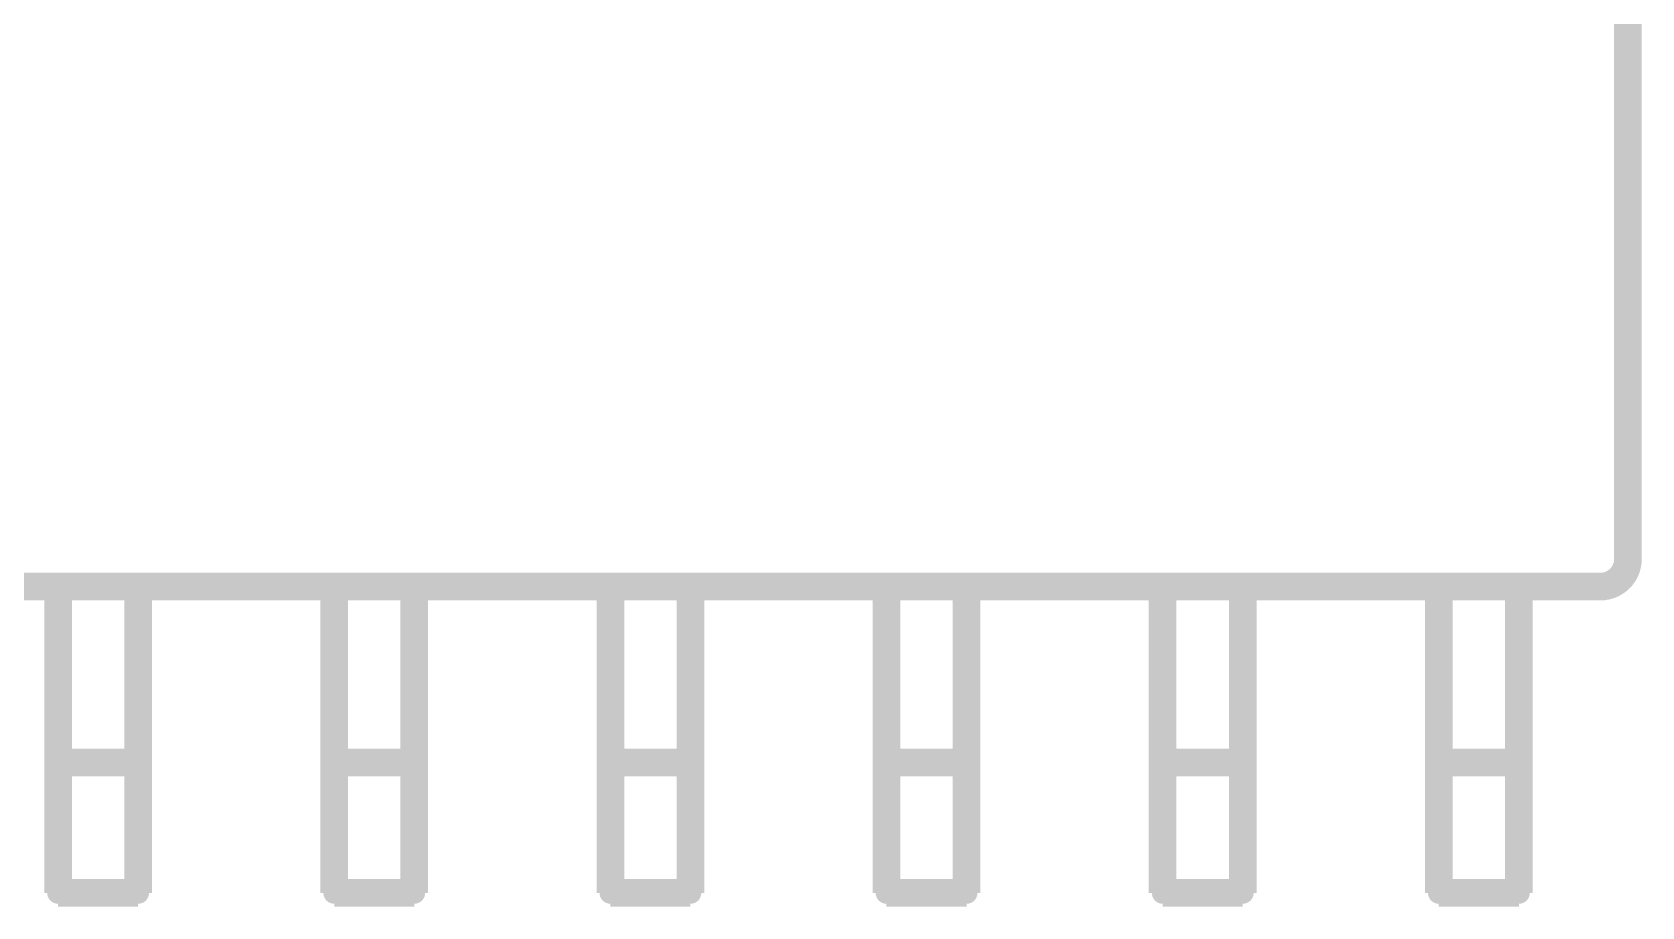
# Model space of a CAD drawing. Extents: x -4.2 to 14.8, y -3.5 to 8.8.
# Drawn here: x 0.0076829 to 0.0079743, y 0.0029353 to 0.0030937 of the extents above; entities that cross this region are included whole.
import ezdxf

# ---------------------------------------------------------------- set-up
doc = ezdxf.new("R2010")
doc.units = 0
doc.layers.add('2D_LINE_00', color=1, linetype='CONTINUOUS')

# ---------------------------------------------------------------- blocks, each defined once
blk = doc.blocks.new('SMOOTH_0$000003937')
at = {"const_width": 0.00000197}
blk.add_lwpolyline([(-0.00000097, 0, 1), (0.00000097, 0, 1)], format="xyb", close=True, dxfattribs=at)
blk = doc.blocks.new('DRAWING_1429')
at = {"layer": '2D_LINE_00', "const_width": 0.00000501}
blk.add_lwpolyline([(0, 0, 0.41166), (0.00000499, 0.00000499)], format="xyb", dxfattribs=at)
at = {"layer": '2D_LINE_00'}
for p in [(0.00000499, 0.00000499), (0, 0)]:
    blk.add_blockref('SMOOTH_0$000003937', p, dxfattribs=at)
blk = doc.blocks.new('DRAWING_1466')
at = {"layer": '2D_LINE_00', "const_width": 0.00000501}
blk.add_lwpolyline([(0, 0), (0, 0.00001617)], dxfattribs=at)
at = {"layer": '2D_LINE_00'}
for p in [(0, 0.00001617), (0, 0)]:
    blk.add_blockref('SMOOTH_0$000003937', p, dxfattribs=at)
blk = doc.blocks.new('DRAWING_1467')
at = {"layer": '2D_LINE_00', "const_width": 0.00000501}
blk.add_lwpolyline([(0, 0), (0.00001451, 0)], dxfattribs=at)
at = {"layer": '2D_LINE_00'}
for p in [(0, 0), (0.00001451, 0)]:
    blk.add_blockref('SMOOTH_0$000003937', p, dxfattribs=at)
blk = doc.blocks.new('DRAWING_1468')
at = {"layer": '2D_LINE_00', "const_width": 0.00000501}
blk.add_lwpolyline([(0, 0), (0, 0.00001698)], dxfattribs=at)
at = {"layer": '2D_LINE_00'}
for p in [(0, 0.00001698), (0, 0)]:
    blk.add_blockref('SMOOTH_0$000003937', p, dxfattribs=at)
blk = doc.blocks.new('DRAWING_1469')
at = {"layer": '2D_LINE_00', "const_width": 0.00000501}
blk.add_lwpolyline([(0, 0), (0, 0.00000745)], dxfattribs=at)
at = {"layer": '2D_LINE_00'}
for p in [(0, 0.00000745), (0, 0)]:
    blk.add_blockref('SMOOTH_0$000003937', p, dxfattribs=at)
blk = doc.blocks.new('DRAWING_1470')
at = {"layer": '2D_LINE_00', "const_width": 0.00000501}
blk.add_lwpolyline([(0, 0), (0.00001451, 0)], dxfattribs=at)
at = {"layer": '2D_LINE_00'}
for p in [(0, 0), (0.00001451, 0)]:
    blk.add_blockref('SMOOTH_0$000003937', p, dxfattribs=at)
blk = doc.blocks.new('DRAWING_1471')
at = {"layer": '2D_LINE_00', "const_width": 0.00000501}
blk.add_lwpolyline([(0, 0), (0, 0.00001488)], dxfattribs=at)
at = {"layer": '2D_LINE_00'}
for p in [(0, 0.00001488), (0, 0)]:
    blk.add_blockref('SMOOTH_0$000003937', p, dxfattribs=at)
blk = doc.blocks.new('DRAWING_1472')
at = {"layer": '2D_LINE_00', "const_width": 0.00000501}
blk.add_lwpolyline([(0, 0), (0, 0.00000745)], dxfattribs=at)
at = {"layer": '2D_LINE_00'}
for p in [(0, 0.00000745), (0, 0)]:
    blk.add_blockref('SMOOTH_0$000003937', p, dxfattribs=at)
blk = doc.blocks.new('DRAWING_1473')
at = {"layer": '2D_LINE_00', "const_width": 0.00000501}
blk.add_lwpolyline([(0, 0), (0, 0.00001617)], dxfattribs=at)
at = {"layer": '2D_LINE_00'}
for p in [(0, 0.00001617), (0, 0)]:
    blk.add_blockref('SMOOTH_0$000003937', p, dxfattribs=at)
blk = doc.blocks.new('DRAWING_1474')
at = {"layer": '2D_LINE_00', "const_width": 0.00000501}
blk.add_lwpolyline([(0, 0), (0.00001451, 0)], dxfattribs=at)
at = {"layer": '2D_LINE_00'}
for p in [(0, 0), (0.00001451, 0)]:
    blk.add_blockref('SMOOTH_0$000003937', p, dxfattribs=at)
blk = doc.blocks.new('DRAWING_1475')
at = {"layer": '2D_LINE_00', "const_width": 0.00000501}
blk.add_lwpolyline([(0, 0), (0, 0.00001488)], dxfattribs=at)
at = {"layer": '2D_LINE_00'}
for p in [(0, 0.00001488), (0, 0)]:
    blk.add_blockref('SMOOTH_0$000003937', p, dxfattribs=at)
blk = doc.blocks.new('DRAWING_1476')
at = {"layer": '2D_LINE_00', "const_width": 0.00000501}
blk.add_lwpolyline([(0, 0), (0, 0.00001698)], dxfattribs=at)
at = {"layer": '2D_LINE_00'}
for p in [(0, 0.00001698), (0, 0)]:
    blk.add_blockref('SMOOTH_0$000003937', p, dxfattribs=at)
blk = doc.blocks.new('DRAWING_1477')
at = {"layer": '2D_LINE_00', "const_width": 0.00000501}
blk.add_lwpolyline([(0, 0), (0, 0.00001617)], dxfattribs=at)
at = {"layer": '2D_LINE_00'}
for p in [(0, 0.00001617), (0, 0)]:
    blk.add_blockref('SMOOTH_0$000003937', p, dxfattribs=at)
blk = doc.blocks.new('DRAWING_1478')
at = {"layer": '2D_LINE_00', "const_width": 0.00000501}
blk.add_lwpolyline([(0, 0), (0.00001451, 0)], dxfattribs=at)
at = {"layer": '2D_LINE_00'}
for p in [(0, 0), (0.00001451, 0)]:
    blk.add_blockref('SMOOTH_0$000003937', p, dxfattribs=at)
blk = doc.blocks.new('DRAWING_1479')
at = {"layer": '2D_LINE_00', "const_width": 0.00000501}
blk.add_lwpolyline([(0, 0), (0, 0.00001698)], dxfattribs=at)
at = {"layer": '2D_LINE_00'}
for p in [(0, 0.00001698), (0, 0)]:
    blk.add_blockref('SMOOTH_0$000003937', p, dxfattribs=at)
blk = doc.blocks.new('DRAWING_1480')
at = {"layer": '2D_LINE_00', "const_width": 0.00000501}
blk.add_lwpolyline([(0, 0), (0, 0.00000745)], dxfattribs=at)
at = {"layer": '2D_LINE_00'}
for p in [(0, 0.00000745), (0, 0)]:
    blk.add_blockref('SMOOTH_0$000003937', p, dxfattribs=at)
blk = doc.blocks.new('DRAWING_1481')
at = {"layer": '2D_LINE_00', "const_width": 0.00000501}
blk.add_lwpolyline([(0, 0), (0.00001451, 0)], dxfattribs=at)
at = {"layer": '2D_LINE_00'}
for p in [(0, 0), (0.00001451, 0)]:
    blk.add_blockref('SMOOTH_0$000003937', p, dxfattribs=at)
blk = doc.blocks.new('DRAWING_1482')
at = {"layer": '2D_LINE_00', "const_width": 0.00000501}
blk.add_lwpolyline([(0, 0), (0, 0.00001488)], dxfattribs=at)
at = {"layer": '2D_LINE_00'}
for p in [(0, 0.00001488), (0, 0)]:
    blk.add_blockref('SMOOTH_0$000003937', p, dxfattribs=at)
blk = doc.blocks.new('DRAWING_1483')
at = {"layer": '2D_LINE_00', "const_width": 0.00000501}
blk.add_lwpolyline([(0, 0), (0, 0.00000745)], dxfattribs=at)
at = {"layer": '2D_LINE_00'}
for p in [(0, 0.00000745), (0, 0)]:
    blk.add_blockref('SMOOTH_0$000003937', p, dxfattribs=at)
blk = doc.blocks.new('DRAWING_1484')
at = {"layer": '2D_LINE_00', "const_width": 0.00000501}
blk.add_lwpolyline([(0, 0), (0, 0.00001617)], dxfattribs=at)
at = {"layer": '2D_LINE_00'}
for p in [(0, 0.00001617), (0, 0)]:
    blk.add_blockref('SMOOTH_0$000003937', p, dxfattribs=at)
blk = doc.blocks.new('DRAWING_1485')
at = {"layer": '2D_LINE_00', "const_width": 0.00000501}
blk.add_lwpolyline([(0, 0), (0.00001451, 0)], dxfattribs=at)
at = {"layer": '2D_LINE_00'}
for p in [(0, 0), (0.00001451, 0)]:
    blk.add_blockref('SMOOTH_0$000003937', p, dxfattribs=at)
blk = doc.blocks.new('DRAWING_1486')
at = {"layer": '2D_LINE_00', "const_width": 0.00000501}
blk.add_lwpolyline([(0, 0), (0, 0.00001488)], dxfattribs=at)
at = {"layer": '2D_LINE_00'}
for p in [(0, 0.00001488), (0, 0)]:
    blk.add_blockref('SMOOTH_0$000003937', p, dxfattribs=at)
blk = doc.blocks.new('DRAWING_1487')
at = {"layer": '2D_LINE_00', "const_width": 0.00000501}
blk.add_lwpolyline([(0, 0), (0, 0.00001698)], dxfattribs=at)
at = {"layer": '2D_LINE_00'}
for p in [(0, 0.00001698), (0, 0)]:
    blk.add_blockref('SMOOTH_0$000003937', p, dxfattribs=at)
blk = doc.blocks.new('DRAWING_1488')
at = {"layer": '2D_LINE_00', "const_width": 0.00000501}
blk.add_lwpolyline([(0, 0), (0, 0.00001617)], dxfattribs=at)
at = {"layer": '2D_LINE_00'}
for p in [(0, 0.00001617), (0, 0)]:
    blk.add_blockref('SMOOTH_0$000003937', p, dxfattribs=at)
blk = doc.blocks.new('DRAWING_1489')
at = {"layer": '2D_LINE_00', "const_width": 0.00000501}
blk.add_lwpolyline([(0, 0), (0.00001451, 0)], dxfattribs=at)
at = {"layer": '2D_LINE_00'}
for p in [(0, 0), (0.00001451, 0)]:
    blk.add_blockref('SMOOTH_0$000003937', p, dxfattribs=at)
blk = doc.blocks.new('DRAWING_1490')
at = {"layer": '2D_LINE_00', "const_width": 0.00000501}
blk.add_lwpolyline([(0, 0), (0, 0.00001698)], dxfattribs=at)
at = {"layer": '2D_LINE_00'}
for p in [(0, 0.00001698), (0, 0)]:
    blk.add_blockref('SMOOTH_0$000003937', p, dxfattribs=at)
blk = doc.blocks.new('DRAWING_1491')
at = {"layer": '2D_LINE_00', "const_width": 0.00000501}
blk.add_lwpolyline([(0, 0), (0, 0.00000745)], dxfattribs=at)
at = {"layer": '2D_LINE_00'}
for p in [(0, 0.00000745), (0, 0)]:
    blk.add_blockref('SMOOTH_0$000003937', p, dxfattribs=at)
blk = doc.blocks.new('DRAWING_1492')
at = {"layer": '2D_LINE_00', "const_width": 0.00000501}
blk.add_lwpolyline([(0, 0), (0.00001451, 0)], dxfattribs=at)
at = {"layer": '2D_LINE_00'}
for p in [(0, 0), (0.00001451, 0)]:
    blk.add_blockref('SMOOTH_0$000003937', p, dxfattribs=at)
blk = doc.blocks.new('DRAWING_1493')
at = {"layer": '2D_LINE_00', "const_width": 0.00000501}
blk.add_lwpolyline([(0, 0), (0, 0.00001488)], dxfattribs=at)
at = {"layer": '2D_LINE_00'}
for p in [(0, 0.00001488), (0, 0)]:
    blk.add_blockref('SMOOTH_0$000003937', p, dxfattribs=at)
blk = doc.blocks.new('DRAWING_1494')
at = {"layer": '2D_LINE_00', "const_width": 0.00000501}
blk.add_lwpolyline([(0, 0), (0, 0.00000745)], dxfattribs=at)
at = {"layer": '2D_LINE_00'}
for p in [(0, 0.00000745), (0, 0)]:
    blk.add_blockref('SMOOTH_0$000003937', p, dxfattribs=at)
blk = doc.blocks.new('DRAWING_1495')
at = {"layer": '2D_LINE_00', "const_width": 0.00000501}
blk.add_lwpolyline([(0, 0), (0, 0.00001617)], dxfattribs=at)
at = {"layer": '2D_LINE_00'}
for p in [(0, 0.00001617), (0, 0)]:
    blk.add_blockref('SMOOTH_0$000003937', p, dxfattribs=at)
blk = doc.blocks.new('DRAWING_1496')
at = {"layer": '2D_LINE_00', "const_width": 0.00000501}
blk.add_lwpolyline([(0, 0), (0.00001451, 0)], dxfattribs=at)
at = {"layer": '2D_LINE_00'}
for p in [(0, 0), (0.00001451, 0)]:
    blk.add_blockref('SMOOTH_0$000003937', p, dxfattribs=at)
blk = doc.blocks.new('DRAWING_1497')
at = {"layer": '2D_LINE_00', "const_width": 0.00000501}
blk.add_lwpolyline([(0, 0), (0, 0.00001488)], dxfattribs=at)
at = {"layer": '2D_LINE_00'}
for p in [(0, 0.00001488), (0, 0)]:
    blk.add_blockref('SMOOTH_0$000003937', p, dxfattribs=at)
blk = doc.blocks.new('DRAWING_1498')
at = {"layer": '2D_LINE_00', "const_width": 0.00000501}
blk.add_lwpolyline([(0, 0), (0, 0.00001698)], dxfattribs=at)
at = {"layer": '2D_LINE_00'}
for p in [(0, 0.00001698), (0, 0)]:
    blk.add_blockref('SMOOTH_0$000003937', p, dxfattribs=at)
blk = doc.blocks.new('DRAWING_1499')
at = {"layer": '2D_LINE_00', "const_width": 0.00000501}
blk.add_lwpolyline([(0, 0), (0, 0.00001617)], dxfattribs=at)
at = {"layer": '2D_LINE_00'}
for p in [(0, 0.00001617), (0, 0)]:
    blk.add_blockref('SMOOTH_0$000003937', p, dxfattribs=at)
blk = doc.blocks.new('DRAWING_1500')
at = {"layer": '2D_LINE_00', "const_width": 0.00000501}
blk.add_lwpolyline([(0, 0), (0.00001451, 0)], dxfattribs=at)
at = {"layer": '2D_LINE_00'}
for p in [(0, 0), (0.00001451, 0)]:
    blk.add_blockref('SMOOTH_0$000003937', p, dxfattribs=at)
blk = doc.blocks.new('DRAWING_1501')
at = {"layer": '2D_LINE_00', "const_width": 0.00000501}
blk.add_lwpolyline([(0, 0), (0, 0.00001698)], dxfattribs=at)
at = {"layer": '2D_LINE_00'}
for p in [(0, 0.00001698), (0, 0)]:
    blk.add_blockref('SMOOTH_0$000003937', p, dxfattribs=at)
blk = doc.blocks.new('DRAWING_1502')
at = {"layer": '2D_LINE_00', "const_width": 0.00000501}
blk.add_lwpolyline([(0, 0), (0, 0.00000745)], dxfattribs=at)
at = {"layer": '2D_LINE_00'}
for p in [(0, 0.00000745), (0, 0)]:
    blk.add_blockref('SMOOTH_0$000003937', p, dxfattribs=at)
blk = doc.blocks.new('DRAWING_1503')
at = {"layer": '2D_LINE_00', "const_width": 0.00000501}
blk.add_lwpolyline([(0, 0), (0.00001451, 0)], dxfattribs=at)
at = {"layer": '2D_LINE_00'}
for p in [(0, 0), (0.00001451, 0)]:
    blk.add_blockref('SMOOTH_0$000003937', p, dxfattribs=at)
blk = doc.blocks.new('DRAWING_1504')
at = {"layer": '2D_LINE_00', "const_width": 0.00000501}
blk.add_lwpolyline([(0, 0), (0, 0.00001488)], dxfattribs=at)
at = {"layer": '2D_LINE_00'}
for p in [(0, 0.00001488), (0, 0)]:
    blk.add_blockref('SMOOTH_0$000003937', p, dxfattribs=at)
blk = doc.blocks.new('DRAWING_1505')
at = {"layer": '2D_LINE_00', "const_width": 0.00000501}
blk.add_lwpolyline([(0, 0), (0, 0.00000745)], dxfattribs=at)
at = {"layer": '2D_LINE_00'}
for p in [(0, 0.00000745), (0, 0)]:
    blk.add_blockref('SMOOTH_0$000003937', p, dxfattribs=at)
blk = doc.blocks.new('DRAWING_1506')
at = {"layer": '2D_LINE_00', "const_width": 0.00000501}
blk.add_lwpolyline([(0, 0), (0, 0.00001617)], dxfattribs=at)
at = {"layer": '2D_LINE_00'}
for p in [(0, 0.00001617), (0, 0)]:
    blk.add_blockref('SMOOTH_0$000003937', p, dxfattribs=at)
blk = doc.blocks.new('DRAWING_1507')
at = {"layer": '2D_LINE_00', "const_width": 0.00000501}
blk.add_lwpolyline([(0, 0), (0.00001451, 0)], dxfattribs=at)
at = {"layer": '2D_LINE_00'}
for p in [(0, 0), (0.00001451, 0)]:
    blk.add_blockref('SMOOTH_0$000003937', p, dxfattribs=at)
blk = doc.blocks.new('DRAWING_1508')
at = {"layer": '2D_LINE_00', "const_width": 0.00000501}
blk.add_lwpolyline([(0, 0), (0, 0.00001488)], dxfattribs=at)
at = {"layer": '2D_LINE_00'}
for p in [(0, 0.00001488), (0, 0)]:
    blk.add_blockref('SMOOTH_0$000003937', p, dxfattribs=at)
blk = doc.blocks.new('DRAWING_1509')
at = {"layer": '2D_LINE_00', "const_width": 0.00000501}
blk.add_lwpolyline([(0, 0), (0, 0.00001698)], dxfattribs=at)
at = {"layer": '2D_LINE_00'}
for p in [(0, 0.00001698), (0, 0)]:
    blk.add_blockref('SMOOTH_0$000003937', p, dxfattribs=at)
blk = doc.blocks.new('DRAWING_1510')
at = {"layer": '2D_LINE_00', "const_width": 0.00000501}
blk.add_lwpolyline([(0, 0), (0, 0.00001617)], dxfattribs=at)
at = {"layer": '2D_LINE_00'}
for p in [(0, 0.00001617), (0, 0)]:
    blk.add_blockref('SMOOTH_0$000003937', p, dxfattribs=at)
blk = doc.blocks.new('DRAWING_1511')
at = {"layer": '2D_LINE_00', "const_width": 0.00000501}
blk.add_lwpolyline([(0, 0), (0.00001451, 0)], dxfattribs=at)
at = {"layer": '2D_LINE_00'}
for p in [(0, 0), (0.00001451, 0)]:
    blk.add_blockref('SMOOTH_0$000003937', p, dxfattribs=at)
blk = doc.blocks.new('DRAWING_1512')
at = {"layer": '2D_LINE_00', "const_width": 0.00000501}
blk.add_lwpolyline([(0, 0), (0, 0.00001698)], dxfattribs=at)
at = {"layer": '2D_LINE_00'}
for p in [(0, 0.00001698), (0, 0)]:
    blk.add_blockref('SMOOTH_0$000003937', p, dxfattribs=at)
blk = doc.blocks.new('DRAWING_1513')
at = {"layer": '2D_LINE_00', "const_width": 0.00000501}
blk.add_lwpolyline([(0, 0), (0, 0.00000745)], dxfattribs=at)
at = {"layer": '2D_LINE_00'}
for p in [(0, 0.00000745), (0, 0)]:
    blk.add_blockref('SMOOTH_0$000003937', p, dxfattribs=at)
blk = doc.blocks.new('DRAWING_1514')
at = {"layer": '2D_LINE_00', "const_width": 0.00000501}
blk.add_lwpolyline([(0, 0), (0.00001451, 0)], dxfattribs=at)
at = {"layer": '2D_LINE_00'}
for p in [(0, 0), (0.00001451, 0)]:
    blk.add_blockref('SMOOTH_0$000003937', p, dxfattribs=at)
blk = doc.blocks.new('DRAWING_1515')
at = {"layer": '2D_LINE_00', "const_width": 0.00000501}
blk.add_lwpolyline([(0, 0), (0, 0.00001488)], dxfattribs=at)
at = {"layer": '2D_LINE_00'}
for p in [(0, 0.00001488), (0, 0)]:
    blk.add_blockref('SMOOTH_0$000003937', p, dxfattribs=at)
blk = doc.blocks.new('DRAWING_1516')
at = {"layer": '2D_LINE_00', "const_width": 0.00000501}
blk.add_lwpolyline([(0, 0), (0, 0.00000745)], dxfattribs=at)
at = {"layer": '2D_LINE_00'}
for p in [(0, 0.00000745), (0, 0)]:
    blk.add_blockref('SMOOTH_0$000003937', p, dxfattribs=at)
blk = doc.blocks.new('DRAWING_1517')
at = {"layer": '2D_LINE_00', "const_width": 0.00000501}
blk.add_lwpolyline([(0, 0), (0, 0.00001617)], dxfattribs=at)
at = {"layer": '2D_LINE_00'}
for p in [(0, 0.00001617), (0, 0)]:
    blk.add_blockref('SMOOTH_0$000003937', p, dxfattribs=at)
blk = doc.blocks.new('DRAWING_1518')
at = {"layer": '2D_LINE_00', "const_width": 0.00000501}
blk.add_lwpolyline([(0, 0), (0.00001451, 0)], dxfattribs=at)
at = {"layer": '2D_LINE_00'}
for p in [(0, 0), (0.00001451, 0)]:
    blk.add_blockref('SMOOTH_0$000003937', p, dxfattribs=at)
blk = doc.blocks.new('DRAWING_1519')
at = {"layer": '2D_LINE_00', "const_width": 0.00000501}
blk.add_lwpolyline([(0, 0), (0, 0.00001488)], dxfattribs=at)
at = {"layer": '2D_LINE_00'}
for p in [(0, 0.00001488), (0, 0)]:
    blk.add_blockref('SMOOTH_0$000003937', p, dxfattribs=at)
blk = doc.blocks.new('DRAWING_1520')
at = {"layer": '2D_LINE_00', "const_width": 0.00000501}
blk.add_lwpolyline([(0, 0), (0, 0.00001698)], dxfattribs=at)
at = {"layer": '2D_LINE_00'}
for p in [(0, 0.00001698), (0, 0)]:
    blk.add_blockref('SMOOTH_0$000003937', p, dxfattribs=at)
blk = doc.blocks.new('DRAWING_1521')
at = {"layer": '2D_LINE_00', "const_width": 0.00000501}
blk.add_lwpolyline([(0, 0), (0, 0.00001617)], dxfattribs=at)
at = {"layer": '2D_LINE_00'}
for p in [(0, 0.00001617), (0, 0)]:
    blk.add_blockref('SMOOTH_0$000003937', p, dxfattribs=at)
blk = doc.blocks.new('DRAWING_1522')
at = {"layer": '2D_LINE_00', "const_width": 0.00000501}
blk.add_lwpolyline([(0, 0), (0.00001451, 0)], dxfattribs=at)
at = {"layer": '2D_LINE_00'}
for p in [(0, 0), (0.00001451, 0)]:
    blk.add_blockref('SMOOTH_0$000003937', p, dxfattribs=at)
blk = doc.blocks.new('DRAWING_1523')
at = {"layer": '2D_LINE_00', "const_width": 0.00000501}
blk.add_lwpolyline([(0, 0), (0, 0.00001698)], dxfattribs=at)
at = {"layer": '2D_LINE_00'}
for p in [(0, 0.00001698), (0, 0)]:
    blk.add_blockref('SMOOTH_0$000003937', p, dxfattribs=at)
blk = doc.blocks.new('DRAWING_1524')
at = {"layer": '2D_LINE_00', "const_width": 0.00000501}
blk.add_lwpolyline([(0, 0), (0, 0.00000745)], dxfattribs=at)
at = {"layer": '2D_LINE_00'}
for p in [(0, 0.00000745), (0, 0)]:
    blk.add_blockref('SMOOTH_0$000003937', p, dxfattribs=at)
blk = doc.blocks.new('DRAWING_1525')
at = {"layer": '2D_LINE_00', "const_width": 0.00000501}
blk.add_lwpolyline([(0, 0), (0.00001451, 0)], dxfattribs=at)
at = {"layer": '2D_LINE_00'}
for p in [(0, 0), (0.00001451, 0)]:
    blk.add_blockref('SMOOTH_0$000003937', p, dxfattribs=at)
blk = doc.blocks.new('DRAWING_1526')
at = {"layer": '2D_LINE_00', "const_width": 0.00000501}
blk.add_lwpolyline([(0, 0), (0, 0.00001488)], dxfattribs=at)
at = {"layer": '2D_LINE_00'}
for p in [(0, 0.00001488), (0, 0)]:
    blk.add_blockref('SMOOTH_0$000003937', p, dxfattribs=at)
blk = doc.blocks.new('DRAWING_1527')
at = {"layer": '2D_LINE_00', "const_width": 0.00000501}
blk.add_lwpolyline([(0, 0), (0, 0.00000745)], dxfattribs=at)
at = {"layer": '2D_LINE_00'}
for p in [(0, 0.00000745), (0, 0)]:
    blk.add_blockref('SMOOTH_0$000003937', p, dxfattribs=at)
blk = doc.blocks.new('DRAWING_1528')
at = {"layer": '2D_LINE_00', "const_width": 0.00000501}
blk.add_lwpolyline([(0, 0), (0, 0.00001617)], dxfattribs=at)
at = {"layer": '2D_LINE_00'}
for p in [(0, 0.00001617), (0, 0)]:
    blk.add_blockref('SMOOTH_0$000003937', p, dxfattribs=at)
blk = doc.blocks.new('DRAWING_1529')
at = {"layer": '2D_LINE_00', "const_width": 0.00000501}
blk.add_lwpolyline([(0, 0), (0.00001451, 0)], dxfattribs=at)
at = {"layer": '2D_LINE_00'}
for p in [(0, 0), (0.00001451, 0)]:
    blk.add_blockref('SMOOTH_0$000003937', p, dxfattribs=at)
blk = doc.blocks.new('DRAWING_1530')
at = {"layer": '2D_LINE_00', "const_width": 0.00000501}
blk.add_lwpolyline([(0, 0), (0, 0.00001488)], dxfattribs=at)
at = {"layer": '2D_LINE_00'}
for p in [(0, 0.00001488), (0, 0)]:
    blk.add_blockref('SMOOTH_0$000003937', p, dxfattribs=at)
blk = doc.blocks.new('DRAWING_1531')
at = {"layer": '2D_LINE_00', "const_width": 0.00000501}
blk.add_lwpolyline([(0, 0), (0, 0.00001698)], dxfattribs=at)
at = {"layer": '2D_LINE_00'}
for p in [(0, 0.00001698), (0, 0)]:
    blk.add_blockref('SMOOTH_0$000003937', p, dxfattribs=at)
blk = doc.blocks.new('DRAWING_1635')
at = {"layer": '2D_LINE_00', "const_width": 0.00000501}
blk.add_lwpolyline([(0, 0), (0, 0.00028402)], dxfattribs=at)
at = {"layer": '2D_LINE_00'}
for p in [(0, 0.00028402), (0, 0)]:
    blk.add_blockref('SMOOTH_0$000003937', p, dxfattribs=at)
blk = doc.blocks.new('DRAWING_1639')
at = {"layer": '2D_LINE_00', "const_width": 0.00000501}
blk.add_lwpolyline([(0, 0), (0.00039404, 0)], dxfattribs=at)
at = {"layer": '2D_LINE_00'}
blk.add_blockref('SMOOTH_0$000003937', (0.00039404, 0), dxfattribs=at)

msp = doc.modelspace()

# ---------------------------------------------------------------- block references
for name, p in [('DRAWING_1635', (0.00797184, 0.00299824)), ('DRAWING_1429', (0.00796685, 0.00299325)), ('DRAWING_1639', (0.00757281, 0.00299325)), ('DRAWING_1522', (0.00768759, 0.00299325)), ('DRAWING_1530', (0.00768759, 0.00297837)), ('DRAWING_1526', (0.0077021, 0.00297837)), ('DRAWING_1511', (0.00773759, 0.00299325)), ('DRAWING_1519', (0.00773759, 0.00297837)), ('DRAWING_1515', (0.0077521, 0.00297837)), ('DRAWING_1500', (0.00778759, 0.00299325)), ('DRAWING_1508', (0.00778759, 0.00297837)), ('DRAWING_1504', (0.0078021, 0.00297837)), ('DRAWING_1489', (0.00783759, 0.00299325)), ('DRAWING_1497', (0.00783759, 0.00297837)), ('DRAWING_1493', (0.0078521, 0.00297837)), ('DRAWING_1478', (0.00788759, 0.00299325)), ('DRAWING_1486', (0.00788759, 0.00297837)), ('DRAWING_1482', (0.0079021, 0.00297837)), ('DRAWING_1467', (0.00793759, 0.00299325)), ('DRAWING_1475', (0.00793759, 0.00297837)), ('DRAWING_1471', (0.0079521, 0.00297837)), ('DRAWING_1523', (0.00768759, 0.00296139)), ('DRAWING_1531', (0.0077021, 0.00296139)), ('DRAWING_1512', (0.00773759, 0.00296139)), ('DRAWING_1520', (0.0077521, 0.00296139)), ('DRAWING_1501', (0.00778759, 0.00296139)), ('DRAWING_1509', (0.0078021, 0.00296139)), ('DRAWING_1490', (0.00783759, 0.00296139)), ('DRAWING_1498', (0.0078521, 0.00296139)), ('DRAWING_1479', (0.00788759, 0.00296139)), ('DRAWING_1487', (0.0079021, 0.00296139)), ('DRAWING_1468', (0.00793759, 0.00296139)), ('DRAWING_1476', (0.0079521, 0.00296139)), ('DRAWING_1525', (0.00768759, 0.00296139)), ('DRAWING_1527', (0.00768759, 0.00295394)), ('DRAWING_1524', (0.0077021, 0.00295394)), ('DRAWING_1514', (0.00773759, 0.00296139)), ('DRAWING_1516', (0.00773759, 0.00295394)), ('DRAWING_1513', (0.0077521, 0.00295394)), ('DRAWING_1503', (0.00778759, 0.00296139)), ('DRAWING_1505', (0.00778759, 0.00295394)), ('DRAWING_1502', (0.0078021, 0.00295394)), ('DRAWING_1492', (0.00783759, 0.00296139)), ('DRAWING_1494', (0.00783759, 0.00295394)), ('DRAWING_1491', (0.0078521, 0.00295394)), ('DRAWING_1481', (0.00788759, 0.00296139)), ('DRAWING_1483', (0.00788759, 0.00295394)), ('DRAWING_1480', (0.0079021, 0.00295394)), ('DRAWING_1470', (0.00793759, 0.00296139)), ('DRAWING_1472', (0.00793759, 0.00295394)), ('DRAWING_1469', (0.0079521, 0.00295394)), ('DRAWING_1528', (0.00768759, 0.00293777)), ('DRAWING_1521', (0.0077021, 0.00293777)), ('DRAWING_1517', (0.00773759, 0.00293777)), ('DRAWING_1510', (0.0077521, 0.00293777)), ('DRAWING_1506', (0.00778759, 0.00293777)), ('DRAWING_1499', (0.0078021, 0.00293777)), ('DRAWING_1495', (0.00783759, 0.00293777)), ('DRAWING_1488', (0.0078521, 0.00293777)), ('DRAWING_1484', (0.00788759, 0.00293777)), ('DRAWING_1477', (0.0079021, 0.00293777)), ('DRAWING_1473', (0.00793759, 0.00293777)), ('DRAWING_1466', (0.0079521, 0.00293777)), ('DRAWING_1529', (0.00768759, 0.00293777)), ('DRAWING_1518', (0.00773759, 0.00293777)), ('DRAWING_1507', (0.00778759, 0.00293777)), ('DRAWING_1496', (0.00783759, 0.00293777)), ('DRAWING_1485', (0.00788759, 0.00293777)), ('DRAWING_1474', (0.00793759, 0.00293777))]:
    msp.add_blockref(name, p)

doc.saveas('drawing.dxf')
